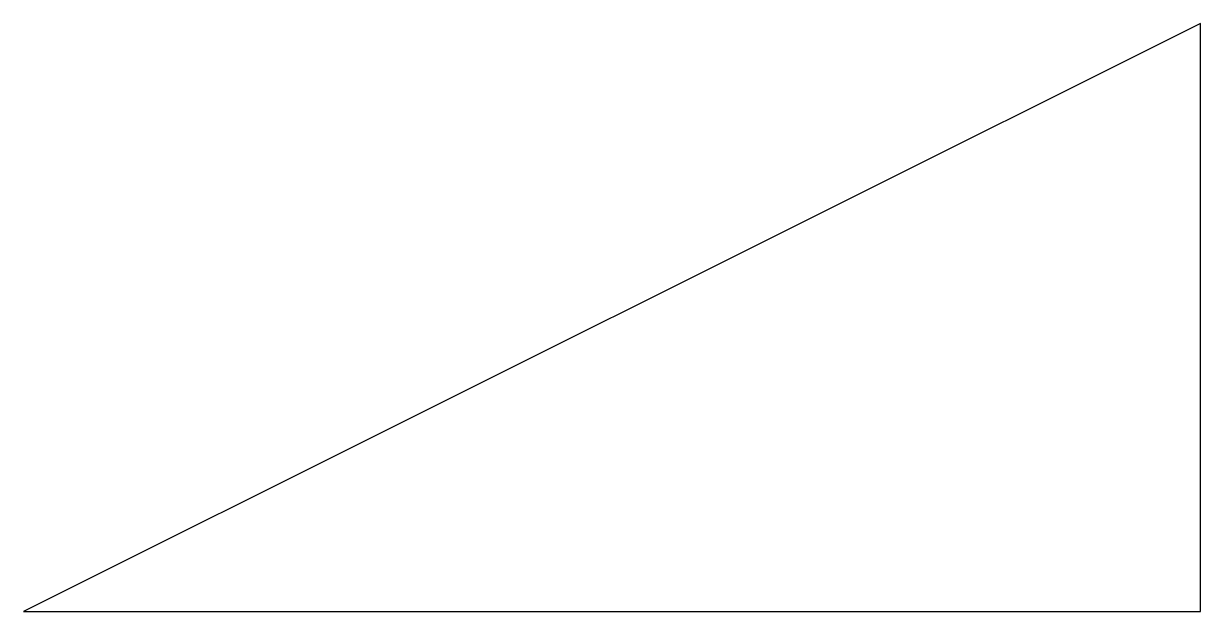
# Model space of a CAD drawing. Extents: x 0 to 100, y 0 to 50.
import ezdxf

# ---------------------------------------------------------------- set-up
doc = ezdxf.new("R2010")
doc.units = 0

msp = doc.modelspace()

# ---------------------------------------------------------------- linework, layer by layer
at = {"color": 1}
msp.add_line((100, 50), (0, 0), dxfattribs=at)
at = {"color": 7}
for p, q in [((100, 0), (100, 50)), ((0, 0), (100, 0))]:
    msp.add_line(p, q, dxfattribs=at)

doc.saveas('drawing.dxf')
